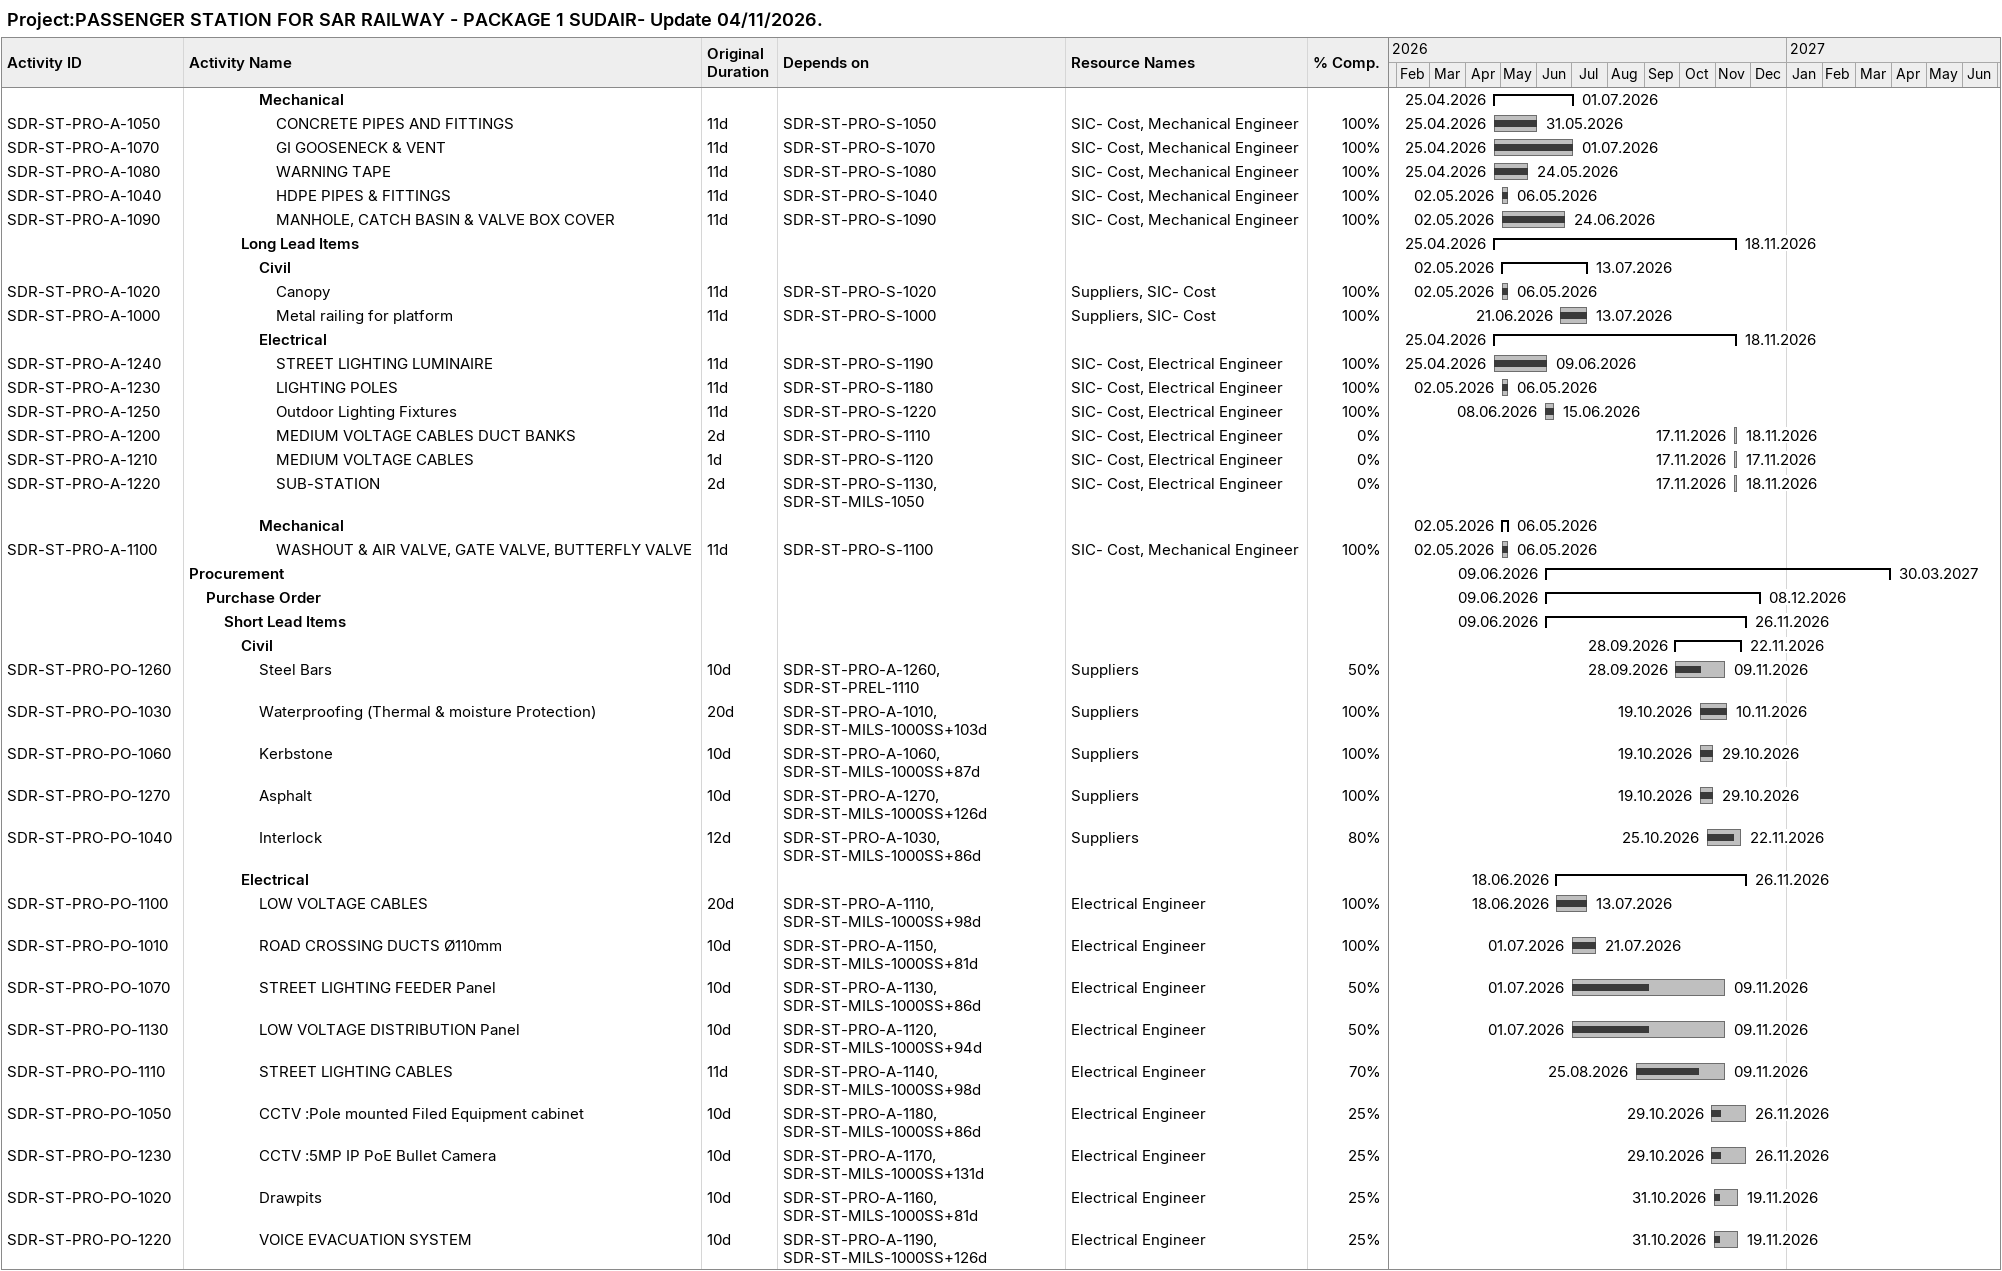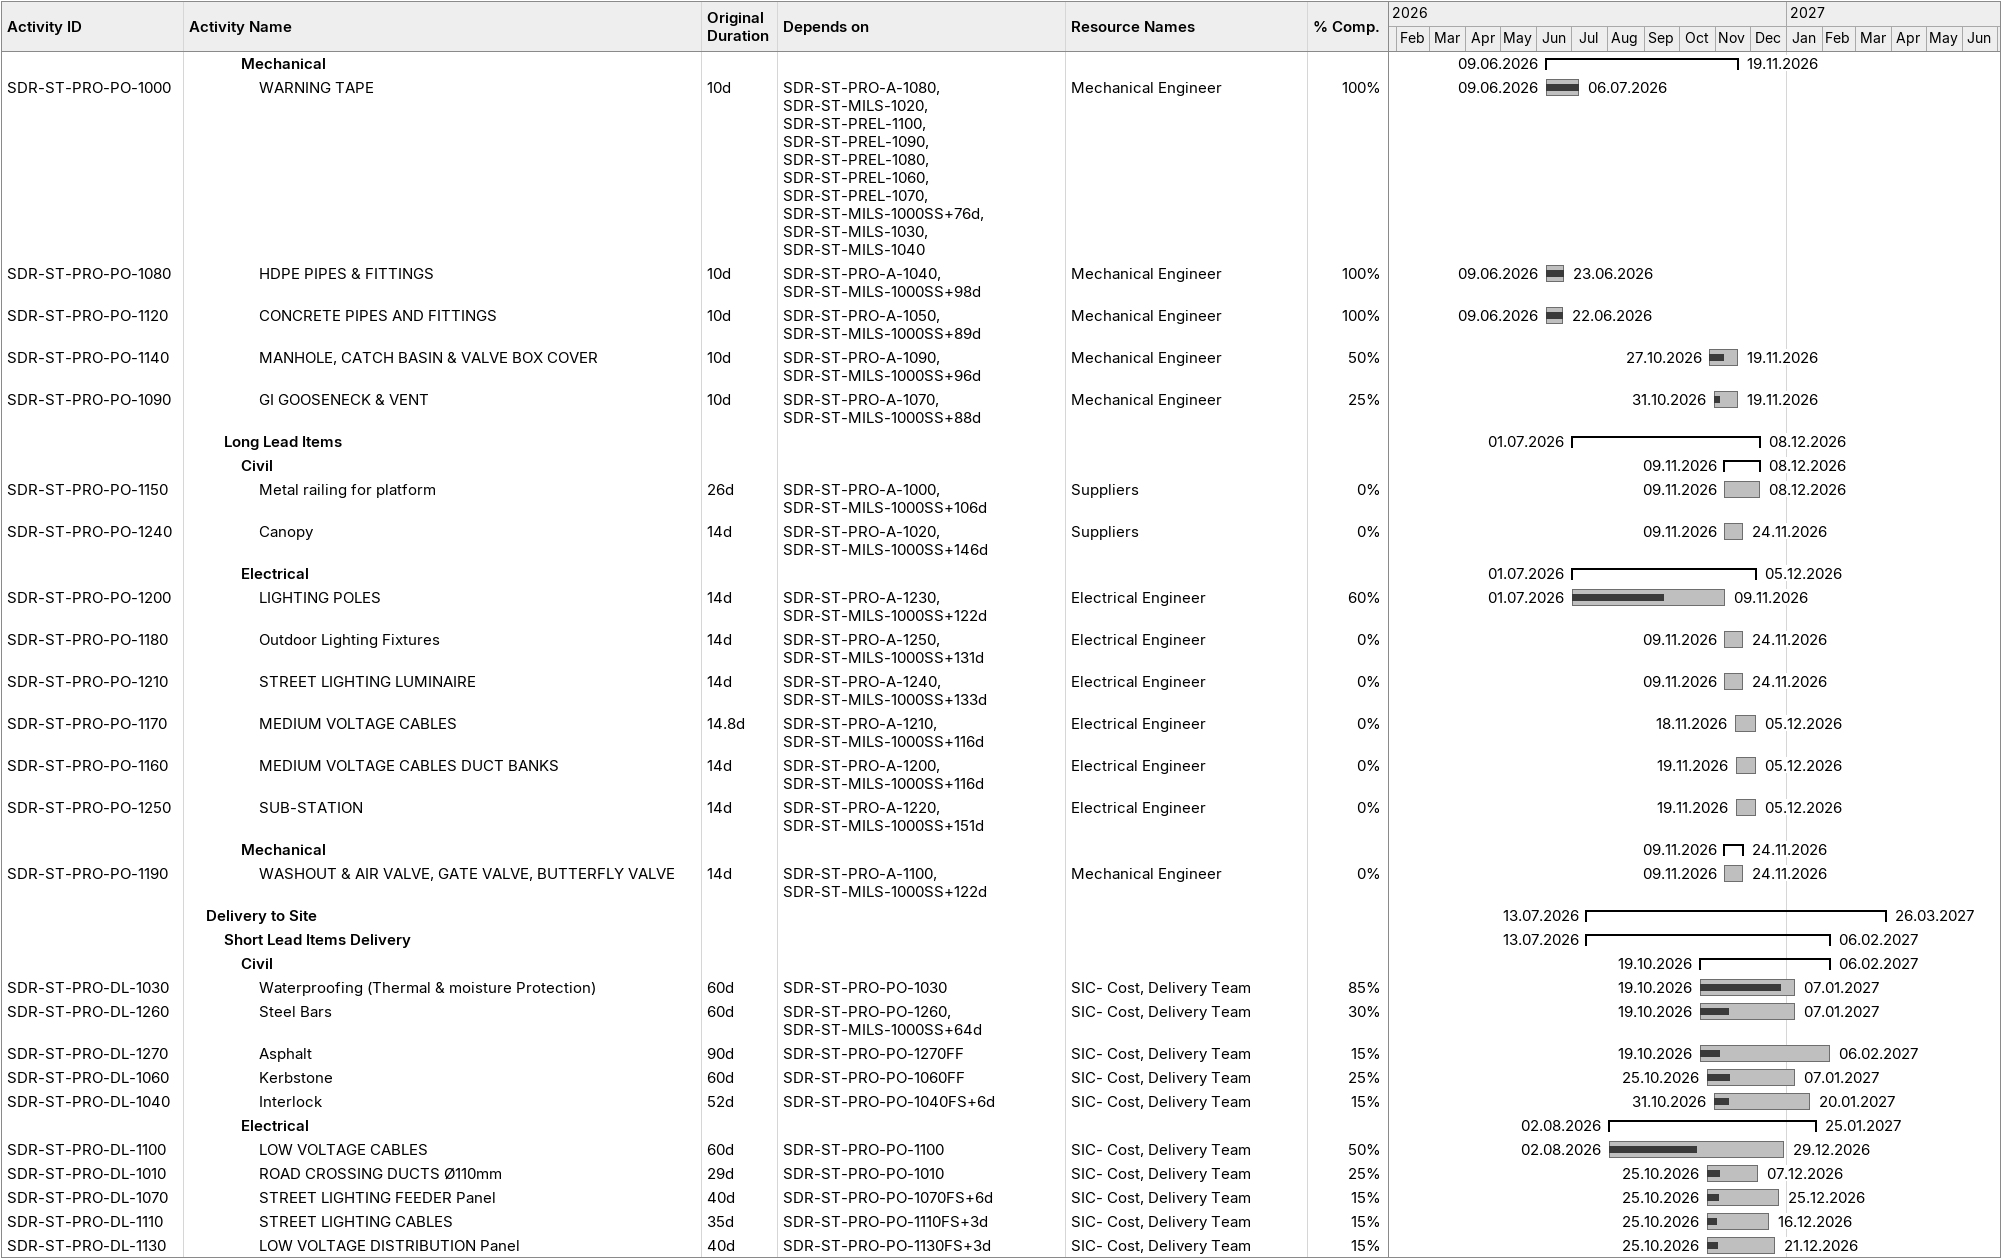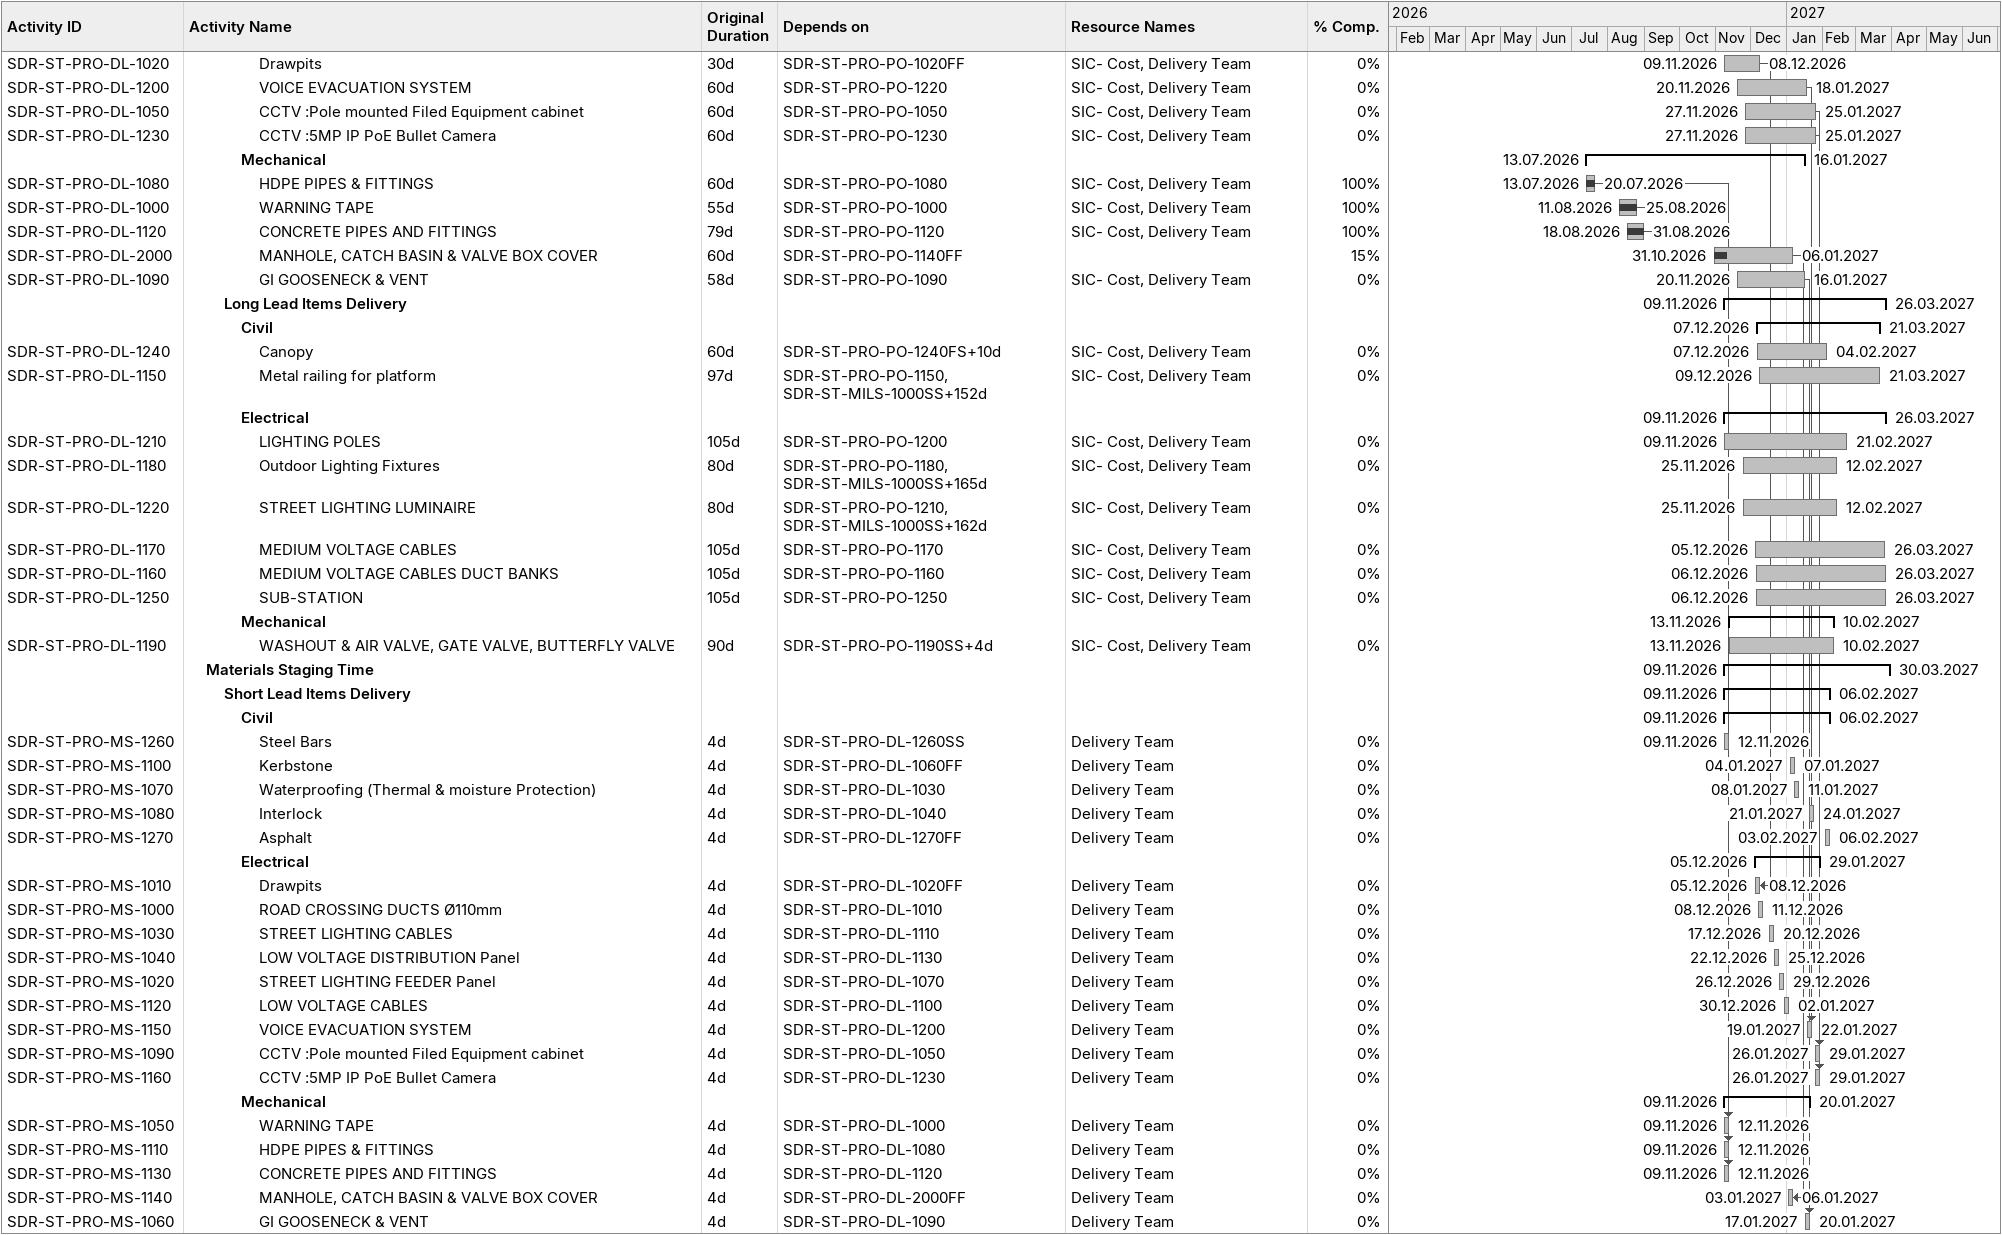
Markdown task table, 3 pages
Project:PASSENGER STATION FOR SAR RAILWAY - PACKAGE 1 SUDAIR- Update 04/11/2026.

| ID | Level | Task | Original duration | Start | Finish | Predecessors | Resources | % complete |
|---|---|---|---|---|---|---|---|---|
|  | 5 | **Mechanical** |  | 2026-04-25 | 2026-07-01 |  |  |  |
| SDR-ST-PRO-A-1050 | 6 | CONCRETE PIPES AND FITTINGS | 11d | 2026-04-25 | 2026-05-31 | SDR-ST-PRO-S-1050 | SIC- Cost, Mechanical Engineer | 100 |
| SDR-ST-PRO-A-1070 | 6 | GI GOOSENECK & VENT | 11d | 2026-04-25 | 2026-07-01 | SDR-ST-PRO-S-1070 | SIC- Cost, Mechanical Engineer | 100 |
| SDR-ST-PRO-A-1080 | 6 | WARNING TAPE | 11d | 2026-04-25 | 2026-05-24 | SDR-ST-PRO-S-1080 | SIC- Cost, Mechanical Engineer | 100 |
| SDR-ST-PRO-A-1040 | 6 | HDPE PIPES & FITTINGS | 11d | 2026-05-02 | 2026-05-06 | SDR-ST-PRO-S-1040 | SIC- Cost, Mechanical Engineer | 100 |
| SDR-ST-PRO-A-1090 | 6 | MANHOLE, CATCH BASIN & VALVE BOX COVER | 11d | 2026-05-02 | 2026-06-24 | SDR-ST-PRO-S-1090 | SIC- Cost, Mechanical Engineer | 100 |
|  | 4 | **Long Lead Items** |  | 2026-04-25 | 2026-11-18 |  |  |  |
|  | 5 | **Civil** |  | 2026-05-02 | 2026-07-13 |  |  |  |
| SDR-ST-PRO-A-1020 | 6 | Canopy | 11d | 2026-05-02 | 2026-05-06 | SDR-ST-PRO-S-1020 | Suppliers, SIC- Cost | 100 |
| SDR-ST-PRO-A-1000 | 6 | Metal railing for platform | 11d | 2026-06-21 | 2026-07-13 | SDR-ST-PRO-S-1000 | Suppliers, SIC- Cost | 100 |
|  | 5 | **Electrical** |  | 2026-04-25 | 2026-11-18 |  |  |  |
| SDR-ST-PRO-A-1240 | 6 | STREET LIGHTING LUMINAIRE | 11d | 2026-04-25 | 2026-06-09 | SDR-ST-PRO-S-1190 | SIC- Cost, Electrical Engineer | 100 |
| SDR-ST-PRO-A-1230 | 6 | LIGHTING POLES | 11d | 2026-05-02 | 2026-05-06 | SDR-ST-PRO-S-1180 | SIC- Cost, Electrical Engineer | 100 |
| SDR-ST-PRO-A-1250 | 6 | Outdoor Lighting Fixtures | 11d | 2026-06-08 | 2026-06-15 | SDR-ST-PRO-S-1220 | SIC- Cost, Electrical Engineer | 100 |
| SDR-ST-PRO-A-1200 | 6 | MEDIUM VOLTAGE CABLES DUCT BANKS | 2d | 2026-11-17 | 2026-11-18 | SDR-ST-PRO-S-1110 | SIC- Cost, Electrical Engineer | 0 |
| SDR-ST-PRO-A-1210 | 6 | MEDIUM VOLTAGE CABLES | 1d | 2026-11-17 | 2026-11-17 | SDR-ST-PRO-S-1120 | SIC- Cost, Electrical Engineer | 0 |
| SDR-ST-PRO-A-1220 | 6 | SUB-STATION | 2d | 2026-11-17 | 2026-11-18 | SDR-ST-PRO-S-1130, SDR-ST-MILS-1050 | SIC- Cost, Electrical Engineer | 0 |
|  | 5 | **Mechanical** |  | 2026-05-02 | 2026-05-06 |  |  |  |
| SDR-ST-PRO-A-1100 | 6 | WASHOUT & AIR VALVE, GATE VALVE, BUTTERFLY VALVE | 11d | 2026-05-02 | 2026-05-06 | SDR-ST-PRO-S-1100 | SIC- Cost, Mechanical Engineer | 100 |
|  | 1 | **Procurement** |  | 2026-06-09 | 2027-03-30 |  |  |  |
|  | 2 | **Purchase Order** |  | 2026-06-09 | 2026-12-08 |  |  |  |
|  | 3 | **Short Lead Items** |  | 2026-06-09 | 2026-11-26 |  |  |  |
|  | 4 | **Civil** |  | 2026-09-28 | 2026-11-22 |  |  |  |
| SDR-ST-PRO-PO-1260 | 5 | Steel Bars | 10d | 2026-09-28 | 2026-11-09 | SDR-ST-PRO-A-1260, SDR-ST-PREL-1110 | Suppliers | 50 |
| SDR-ST-PRO-PO-1030 | 5 | Waterproofing (Thermal & moisture Protection) | 20d | 2026-10-19 | 2026-11-10 | SDR-ST-PRO-A-1010, SDR-ST-MILS-1000SS+103d | Suppliers | 100 |
| SDR-ST-PRO-PO-1060 | 5 | Kerbstone | 10d | 2026-10-19 | 2026-10-29 | SDR-ST-PRO-A-1060, SDR-ST-MILS-1000SS+87d | Suppliers | 100 |
| SDR-ST-PRO-PO-1270 | 5 | Asphalt | 10d | 2026-10-19 | 2026-10-29 | SDR-ST-PRO-A-1270, SDR-ST-MILS-1000SS+126d | Suppliers | 100 |
| SDR-ST-PRO-PO-1040 | 5 | Interlock | 12d | 2026-10-25 | 2026-11-22 | SDR-ST-PRO-A-1030, SDR-ST-MILS-1000SS+86d | Suppliers | 80 |
|  | 4 | **Electrical** |  | 2026-06-18 | 2026-11-26 |  |  |  |
| SDR-ST-PRO-PO-1100 | 5 | LOW VOLTAGE CABLES | 20d | 2026-06-18 | 2026-07-13 | SDR-ST-PRO-A-1110, SDR-ST-MILS-1000SS+98d | Electrical Engineer | 100 |
| SDR-ST-PRO-PO-1010 | 5 | ROAD CROSSING DUCTS Ø110mm | 10d | 2026-07-01 | 2026-07-21 | SDR-ST-PRO-A-1150, SDR-ST-MILS-1000SS+81d | Electrical Engineer | 100 |
| SDR-ST-PRO-PO-1070 | 5 | STREET LIGHTING FEEDER Panel | 10d | 2026-07-01 | 2026-11-09 | SDR-ST-PRO-A-1130, SDR-ST-MILS-1000SS+86d | Electrical Engineer | 50 |
| SDR-ST-PRO-PO-1130 | 5 | LOW VOLTAGE DISTRIBUTION Panel | 10d | 2026-07-01 | 2026-11-09 | SDR-ST-PRO-A-1120, SDR-ST-MILS-1000SS+94d | Electrical Engineer | 50 |
| SDR-ST-PRO-PO-1110 | 5 | STREET LIGHTING CABLES | 11d | 2026-08-25 | 2026-11-09 | SDR-ST-PRO-A-1140, SDR-ST-MILS-1000SS+98d | Electrical Engineer | 70 |
| SDR-ST-PRO-PO-1050 | 5 | CCTV :Pole mounted Filed Equipment cabinet | 10d | 2026-10-29 | 2026-11-26 | SDR-ST-PRO-A-1180, SDR-ST-MILS-1000SS+86d | Electrical Engineer | 25 |
| SDR-ST-PRO-PO-1230 | 5 | CCTV :5MP IP PoE Bullet Camera | 10d | 2026-10-29 | 2026-11-26 | SDR-ST-PRO-A-1170, SDR-ST-MILS-1000SS+131d | Electrical Engineer | 25 |
| SDR-ST-PRO-PO-1020 | 5 | Drawpits | 10d | 2026-10-31 | 2026-11-19 | SDR-ST-PRO-A-1160, SDR-ST-MILS-1000SS+81d | Electrical Engineer | 25 |
| SDR-ST-PRO-PO-1220 | 5 | VOICE EVACUATION SYSTEM | 10d | 2026-10-31 | 2026-11-19 | SDR-ST-PRO-A-1190, SDR-ST-MILS-1000SS+126d | Electrical Engineer | 25 |
|  | 4 | **Mechanical** |  | 2026-06-09 | 2026-11-19 |  |  |  |
| SDR-ST-PRO-PO-1000 | 5 | WARNING TAPE | 10d | 2026-06-09 | 2026-07-06 | SDR-ST-PRO-A-1080, SDR-ST-MILS-1020, SDR-ST-PREL-1100, SDR-ST-PREL-1090, SDR-ST-PREL-1080, SDR-ST-PREL-1060, SDR-ST-PREL-1070, SDR-ST-MILS-1000SS+76d, SDR-ST-MILS-1030, SDR-ST-MILS-1040 | Mechanical Engineer | 100 |
| SDR-ST-PRO-PO-1080 | 5 | HDPE PIPES & FITTINGS | 10d | 2026-06-09 | 2026-06-23 | SDR-ST-PRO-A-1040, SDR-ST-MILS-1000SS+98d | Mechanical Engineer | 100 |
| SDR-ST-PRO-PO-1120 | 5 | CONCRETE PIPES AND FITTINGS | 10d | 2026-06-09 | 2026-06-22 | SDR-ST-PRO-A-1050, SDR-ST-MILS-1000SS+89d | Mechanical Engineer | 100 |
| SDR-ST-PRO-PO-1140 | 5 | MANHOLE, CATCH BASIN & VALVE BOX COVER | 10d | 2026-10-27 | 2026-11-19 | SDR-ST-PRO-A-1090, SDR-ST-MILS-1000SS+96d | Mechanical Engineer | 50 |
| SDR-ST-PRO-PO-1090 | 5 | GI GOOSENECK & VENT | 10d | 2026-10-31 | 2026-11-19 | SDR-ST-PRO-A-1070, SDR-ST-MILS-1000SS+88d | Mechanical Engineer | 25 |
|  | 3 | **Long Lead Items** |  | 2026-07-01 | 2026-12-08 |  |  |  |
|  | 4 | **Civil** |  | 2026-11-09 | 2026-12-08 |  |  |  |
| SDR-ST-PRO-PO-1150 | 5 | Metal railing for platform | 26d | 2026-11-09 | 2026-12-08 | SDR-ST-PRO-A-1000, SDR-ST-MILS-1000SS+106d | Suppliers | 0 |
| SDR-ST-PRO-PO-1240 | 5 | Canopy | 14d | 2026-11-09 | 2026-11-24 | SDR-ST-PRO-A-1020, SDR-ST-MILS-1000SS+146d | Suppliers | 0 |
|  | 4 | **Electrical** |  | 2026-07-01 | 2026-12-05 |  |  |  |
| SDR-ST-PRO-PO-1200 | 5 | LIGHTING POLES | 14d | 2026-07-01 | 2026-11-09 | SDR-ST-PRO-A-1230, SDR-ST-MILS-1000SS+122d | Electrical Engineer | 60 |
| SDR-ST-PRO-PO-1180 | 5 | Outdoor Lighting Fixtures | 14d | 2026-11-09 | 2026-11-24 | SDR-ST-PRO-A-1250, SDR-ST-MILS-1000SS+131d | Electrical Engineer | 0 |
| SDR-ST-PRO-PO-1210 | 5 | STREET LIGHTING LUMINAIRE | 14d | 2026-11-09 | 2026-11-24 | SDR-ST-PRO-A-1240, SDR-ST-MILS-1000SS+133d | Electrical Engineer | 0 |
| SDR-ST-PRO-PO-1170 | 5 | MEDIUM VOLTAGE CABLES | 14.8d | 2026-11-18 | 2026-12-05 | SDR-ST-PRO-A-1210, SDR-ST-MILS-1000SS+116d | Electrical Engineer | 0 |
| SDR-ST-PRO-PO-1160 | 5 | MEDIUM VOLTAGE CABLES DUCT BANKS | 14d | 2026-11-19 | 2026-12-05 | SDR-ST-PRO-A-1200, SDR-ST-MILS-1000SS+116d | Electrical Engineer | 0 |
| SDR-ST-PRO-PO-1250 | 5 | SUB-STATION | 14d | 2026-11-19 | 2026-12-05 | SDR-ST-PRO-A-1220, SDR-ST-MILS-1000SS+151d | Electrical Engineer | 0 |
|  | 4 | **Mechanical** |  | 2026-11-09 | 2026-11-24 |  |  |  |
| SDR-ST-PRO-PO-1190 | 5 | WASHOUT & AIR VALVE, GATE VALVE, BUTTERFLY VALVE | 14d | 2026-11-09 | 2026-11-24 | SDR-ST-PRO-A-1100, SDR-ST-MILS-1000SS+122d | Mechanical Engineer | 0 |
|  | 2 | **Delivery to Site** |  | 2026-07-13 | 2027-03-26 |  |  |  |
|  | 3 | **Short Lead Items Delivery** |  | 2026-07-13 | 2027-02-06 |  |  |  |
|  | 4 | **Civil** |  | 2026-10-19 | 2027-02-06 |  |  |  |
| SDR-ST-PRO-DL-1030 | 5 | Waterproofing (Thermal & moisture Protection) | 60d | 2026-10-19 | 2027-01-07 | SDR-ST-PRO-PO-1030 | SIC- Cost, Delivery Team | 85 |
| SDR-ST-PRO-DL-1260 | 5 | Steel Bars | 60d | 2026-10-19 | 2027-01-07 | SDR-ST-PRO-PO-1260, SDR-ST-MILS-1000SS+64d | SIC- Cost, Delivery Team | 30 |
| SDR-ST-PRO-DL-1270 | 5 | Asphalt | 90d | 2026-10-19 | 2027-02-06 | SDR-ST-PRO-PO-1270FF | SIC- Cost, Delivery Team | 15 |
| SDR-ST-PRO-DL-1060 | 5 | Kerbstone | 60d | 2026-10-25 | 2027-01-07 | SDR-ST-PRO-PO-1060FF | SIC- Cost, Delivery Team | 25 |
| SDR-ST-PRO-DL-1040 | 5 | Interlock | 52d | 2026-10-31 | 2027-01-20 | SDR-ST-PRO-PO-1040FS+6d | SIC- Cost, Delivery Team | 15 |
|  | 4 | **Electrical** |  | 2026-08-02 | 2027-01-25 |  |  |  |
| SDR-ST-PRO-DL-1100 | 5 | LOW VOLTAGE CABLES | 60d | 2026-08-02 | 2026-12-29 | SDR-ST-PRO-PO-1100 | SIC- Cost, Delivery Team | 50 |
| SDR-ST-PRO-DL-1010 | 5 | ROAD CROSSING DUCTS Ø110mm | 29d | 2026-10-25 | 2026-12-07 | SDR-ST-PRO-PO-1010 | SIC- Cost, Delivery Team | 25 |
| SDR-ST-PRO-DL-1070 | 5 | STREET LIGHTING FEEDER Panel | 40d | 2026-10-25 | 2026-12-25 | SDR-ST-PRO-PO-1070FS+6d | SIC- Cost, Delivery Team | 15 |
| SDR-ST-PRO-DL-1110 | 5 | STREET LIGHTING CABLES | 35d | 2026-10-25 | 2026-12-16 | SDR-ST-PRO-PO-1110FS+3d | SIC- Cost, Delivery Team | 15 |
| SDR-ST-PRO-DL-1130 | 5 | LOW VOLTAGE DISTRIBUTION Panel | 40d | 2026-10-25 | 2026-12-21 | SDR-ST-PRO-PO-1130FS+3d | SIC- Cost, Delivery Team | 15 |
| SDR-ST-PRO-DL-1020 | 5 | Drawpits | 30d | 2026-11-09 | 2026-12-08 | SDR-ST-PRO-PO-1020FF | SIC- Cost, Delivery Team | 0 |
| SDR-ST-PRO-DL-1200 | 5 | VOICE EVACUATION SYSTEM | 60d | 2026-11-20 | 2027-01-18 | SDR-ST-PRO-PO-1220 | SIC- Cost, Delivery Team | 0 |
| SDR-ST-PRO-DL-1050 | 5 | CCTV :Pole mounted Filed Equipment cabinet | 60d | 2026-11-27 | 2027-01-25 | SDR-ST-PRO-PO-1050 | SIC- Cost, Delivery Team | 0 |
| SDR-ST-PRO-DL-1230 | 5 | CCTV :5MP IP PoE Bullet Camera | 60d | 2026-11-27 | 2027-01-25 | SDR-ST-PRO-PO-1230 | SIC- Cost, Delivery Team | 0 |
|  | 4 | **Mechanical** |  | 2026-07-13 | 2027-01-16 |  |  |  |
| SDR-ST-PRO-DL-1080 | 5 | HDPE PIPES & FITTINGS | 60d | 2026-07-13 | 2026-07-20 | SDR-ST-PRO-PO-1080 | SIC- Cost, Delivery Team | 100 |
| SDR-ST-PRO-DL-1000 | 5 | WARNING TAPE | 55d | 2026-08-11 | 2026-08-25 | SDR-ST-PRO-PO-1000 | SIC- Cost, Delivery Team | 100 |
| SDR-ST-PRO-DL-1120 | 5 | CONCRETE PIPES AND FITTINGS | 79d | 2026-08-18 | 2026-08-31 | SDR-ST-PRO-PO-1120 | SIC- Cost, Delivery Team | 100 |
| SDR-ST-PRO-DL-2000 | 5 | MANHOLE, CATCH BASIN & VALVE BOX COVER | 60d | 2026-10-31 | 2027-01-06 | SDR-ST-PRO-PO-1140FF |  | 15 |
| SDR-ST-PRO-DL-1090 | 5 | GI GOOSENECK & VENT | 58d | 2026-11-20 | 2027-01-16 | SDR-ST-PRO-PO-1090 | SIC- Cost, Delivery Team | 0 |
|  | 3 | **Long Lead Items Delivery** |  | 2026-11-09 | 2027-03-26 |  |  |  |
|  | 4 | **Civil** |  | 2026-12-07 | 2027-03-21 |  |  |  |
| SDR-ST-PRO-DL-1240 | 5 | Canopy | 60d | 2026-12-07 | 2027-02-04 | SDR-ST-PRO-PO-1240FS+10d | SIC- Cost, Delivery Team | 0 |
| SDR-ST-PRO-DL-1150 | 5 | Metal railing for platform | 97d | 2026-12-09 | 2027-03-21 | SDR-ST-PRO-PO-1150, SDR-ST-MILS-1000SS+152d | SIC- Cost, Delivery Team | 0 |
|  | 4 | **Electrical** |  | 2026-11-09 | 2027-03-26 |  |  |  |
| SDR-ST-PRO-DL-1210 | 5 | LIGHTING POLES | 105d | 2026-11-09 | 2027-02-21 | SDR-ST-PRO-PO-1200 | SIC- Cost, Delivery Team | 0 |
| SDR-ST-PRO-DL-1180 | 5 | Outdoor Lighting Fixtures | 80d | 2026-11-25 | 2027-02-12 | SDR-ST-PRO-PO-1180, SDR-ST-MILS-1000SS+165d | SIC- Cost, Delivery Team | 0 |
| SDR-ST-PRO-DL-1220 | 5 | STREET LIGHTING LUMINAIRE | 80d | 2026-11-25 | 2027-02-12 | SDR-ST-PRO-PO-1210, SDR-ST-MILS-1000SS+162d | SIC- Cost, Delivery Team | 0 |
| SDR-ST-PRO-DL-1170 | 5 | MEDIUM VOLTAGE CABLES | 105d | 2026-12-05 | 2027-03-26 | SDR-ST-PRO-PO-1170 | SIC- Cost, Delivery Team | 0 |
| SDR-ST-PRO-DL-1160 | 5 | MEDIUM VOLTAGE CABLES DUCT BANKS | 105d | 2026-12-06 | 2027-03-26 | SDR-ST-PRO-PO-1160 | SIC- Cost, Delivery Team | 0 |
| SDR-ST-PRO-DL-1250 | 5 | SUB-STATION | 105d | 2026-12-06 | 2027-03-26 | SDR-ST-PRO-PO-1250 | SIC- Cost, Delivery Team | 0 |
|  | 4 | **Mechanical** |  | 2026-11-13 | 2027-02-10 |  |  |  |
| SDR-ST-PRO-DL-1190 | 5 | WASHOUT & AIR VALVE, GATE VALVE, BUTTERFLY VALVE | 90d | 2026-11-13 | 2027-02-10 | SDR-ST-PRO-PO-1190SS+4d | SIC- Cost, Delivery Team | 0 |
|  | 2 | **Materials Staging Time** |  | 2026-11-09 | 2027-03-30 |  |  |  |
|  | 3 | **Short Lead Items Delivery** |  | 2026-11-09 | 2027-02-06 |  |  |  |
|  | 4 | **Civil** |  | 2026-11-09 | 2027-02-06 |  |  |  |
| SDR-ST-PRO-MS-1260 | 5 | Steel Bars | 4d | 2026-11-09 | 2026-11-12 | SDR-ST-PRO-DL-1260SS | Delivery Team | 0 |
| SDR-ST-PRO-MS-1100 | 5 | Kerbstone | 4d | 2027-01-04 | 2027-01-07 | SDR-ST-PRO-DL-1060FF | Delivery Team | 0 |
| SDR-ST-PRO-MS-1070 | 5 | Waterproofing (Thermal & moisture Protection) | 4d | 2027-01-08 | 2027-01-11 | SDR-ST-PRO-DL-1030 | Delivery Team | 0 |
| SDR-ST-PRO-MS-1080 | 5 | Interlock | 4d | 2027-01-21 | 2027-01-24 | SDR-ST-PRO-DL-1040 | Delivery Team | 0 |
| SDR-ST-PRO-MS-1270 | 5 | Asphalt | 4d | 2027-02-03 | 2027-02-06 | SDR-ST-PRO-DL-1270FF | Delivery Team | 0 |
|  | 4 | **Electrical** |  | 2026-12-05 | 2027-01-29 |  |  |  |
| SDR-ST-PRO-MS-1010 | 5 | Drawpits | 4d | 2026-12-05 | 2026-12-08 | SDR-ST-PRO-DL-1020FF | Delivery Team | 0 |
| SDR-ST-PRO-MS-1000 | 5 | ROAD CROSSING DUCTS Ø110mm | 4d | 2026-12-08 | 2026-12-11 | SDR-ST-PRO-DL-1010 | Delivery Team | 0 |
| SDR-ST-PRO-MS-1030 | 5 | STREET LIGHTING CABLES | 4d | 2026-12-17 | 2026-12-20 | SDR-ST-PRO-DL-1110 | Delivery Team | 0 |
| SDR-ST-PRO-MS-1040 | 5 | LOW VOLTAGE DISTRIBUTION Panel | 4d | 2026-12-22 | 2026-12-25 | SDR-ST-PRO-DL-1130 | Delivery Team | 0 |
| SDR-ST-PRO-MS-1020 | 5 | STREET LIGHTING FEEDER Panel | 4d | 2026-12-26 | 2026-12-29 | SDR-ST-PRO-DL-1070 | Delivery Team | 0 |
| SDR-ST-PRO-MS-1120 | 5 | LOW VOLTAGE CABLES | 4d | 2026-12-30 | 2027-01-02 | SDR-ST-PRO-DL-1100 | Delivery Team | 0 |
| SDR-ST-PRO-MS-1150 | 5 | VOICE EVACUATION SYSTEM | 4d | 2027-01-19 | 2027-01-22 | SDR-ST-PRO-DL-1200 | Delivery Team | 0 |
| SDR-ST-PRO-MS-1090 | 5 | CCTV :Pole mounted Filed Equipment cabinet | 4d | 2027-01-26 | 2027-01-29 | SDR-ST-PRO-DL-1050 | Delivery Team | 0 |
| SDR-ST-PRO-MS-1160 | 5 | CCTV :5MP IP PoE Bullet Camera | 4d | 2027-01-26 | 2027-01-29 | SDR-ST-PRO-DL-1230 | Delivery Team | 0 |
|  | 4 | **Mechanical** |  | 2026-11-09 | 2027-01-20 |  |  |  |
| SDR-ST-PRO-MS-1050 | 5 | WARNING TAPE | 4d | 2026-11-09 | 2026-11-12 | SDR-ST-PRO-DL-1000 | Delivery Team | 0 |
| SDR-ST-PRO-MS-1110 | 5 | HDPE PIPES & FITTINGS | 4d | 2026-11-09 | 2026-11-12 | SDR-ST-PRO-DL-1080 | Delivery Team | 0 |
| SDR-ST-PRO-MS-1130 | 5 | CONCRETE PIPES AND FITTINGS | 4d | 2026-11-09 | 2026-11-12 | SDR-ST-PRO-DL-1120 | Delivery Team | 0 |
| SDR-ST-PRO-MS-1140 | 5 | MANHOLE, CATCH BASIN & VALVE BOX COVER | 4d | 2027-01-03 | 2027-01-06 | SDR-ST-PRO-DL-2000FF | Delivery Team | 0 |
| SDR-ST-PRO-MS-1060 | 5 | GI GOOSENECK & VENT | 4d | 2027-01-17 | 2027-01-20 | SDR-ST-PRO-DL-1090 | Delivery Team | 0 |
